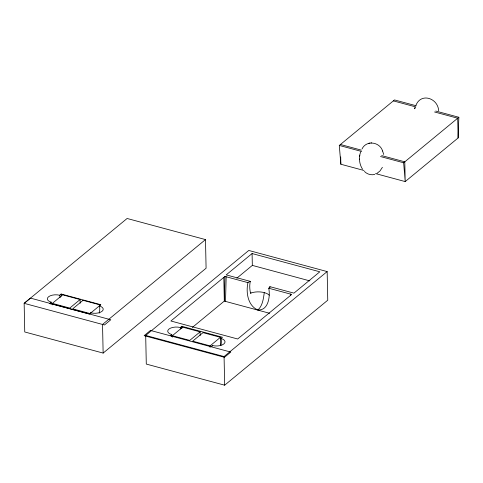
<?xml version="1.0" encoding="UTF-8"?>
<svg xmlns="http://www.w3.org/2000/svg" width="483" height="483" viewBox="0 0 483 483"><rect width="100%" height="100%" fill="white"/><g stroke="black" fill="none" stroke-linecap="round" stroke-linejoin="round"><path stroke-width="0.72" d="M362.528 169.177C359.213 164.16 358.621 157.561 360.626 151.94M250.52 293.217L250.55 293.205A29.27 21.934 50.5 0 1 250.285 281.378A11.308 5.434 -1.2 0 0 247.948 282.627L224.963 276.439L224.311 301.084L192.331 327.444M225.519 301.41L226.171 276.765M290.482 295.59L290.518 294.099M375.563 173.59L405.207 181.578L458.113 137.957L458.85 117.266L435.714 111.03M264.273 292.601C263.476 298.385 262.734 304.924 258.556 309.361A7.68 3.502 -74.9 0 1 257.699 309.905C247.755 305.57 245.817 292.191 247.948 282.627M359.624 156.178L359.678 155.78M359.708 155.58L359.775 155.158M414.8 108.367L414.686 108.784L415.151 107.208M414.843 108.21L414.963 107.775M382.403 167.323L380.055 170.885L377 173.403M415.948 105.264C421.158 92.253 438.172 98.363 438.636 110.8M362.027 148.963C366.277 139.895 379.831 141.821 382.596 151.022M52.375 304.858L52.345 303.378L62.699 294.841L80.118 299.538L80.19 303.239M80.118 299.538L69.763 308.069L52.345 303.378M363.995 170.475L340.853 164.244L339.289 145.443L394.502 99.933L416.189 105.771M145.691 335.444L248.769 250.46L327.154 271.573L327.752 300.203L224.667 385.186L146.289 364.073L145.691 335.444L224.07 356.557L327.154 271.573M257.699 309.905C268.463 311.028 270.426 296.151 268.747 288.23A11.308 5.434 -1.2 0 0 269.876 286.648L293.942 293.133L319.818 271.796L252.084 253.551L226.201 274.887L250.272 281.366M224.963 276.439L170.904 321.002L237.672 338.994L291.732 294.425L268.747 288.23M236.803 278.196L252.331 265.396L252.084 253.551M170.306 335.782L171.797 334.562A8.35 4.009 -1.2 0 1 168.881 329.11A8.35 4.009 -1.2 0 1 180.322 327.528L181.813 326.303L222.452 337.249L220.966 338.474A9.008 4.106 -74.9 0 1 220.84 345.568M172.365 337.182L172.334 335.703L182.689 327.166L200.107 331.857L200.179 335.564M380.501 156.546L403.643 162.783L458.85 117.266M200.107 331.857L189.753 340.394L172.334 335.703M210.075 345.87L220.423 337.333L203.005 332.642L192.657 341.173L210.075 345.87L210.105 347.349M210.95 346.734L212.435 345.508A8.35 4.009 -1.2 0 0 223.877 343.926A8.35 4.009 -1.2 0 0 220.966 338.474M59.651 295.252A8.211 3.942 -1.2 0 0 48.481 296.828A8.211 3.942 -1.2 0 0 51.258 302.165L49.767 303.396L89.433 314.077L90.901 312.863M99.341 305.908L100.808 304.701L61.142 294.02L59.675 295.228A8.984 4.093 -74.9 0 1 60.103 297.727M205.492 239.592L102.535 324.449L103.139 353.079L24.748 331.972L24.15 303.336L30.483 298.12L110.8 319.752L104.473 324.968L24.15 303.336L127.107 218.479L205.492 239.592L206.09 268.222L103.139 353.079M250.55 293.205L251.051 293.012M374.856 174.339C371.173 175.54 367.044 174.158 364.393 171.441M369.247 143.185L369.628 143.083M368.777 143.312L369.163 143.209M371.632 142.853L370.962 142.883M393.349 100.881L415.766 106.918M434.561 111.978L457.697 118.214L458.113 137.957M340.443 144.495L361.411 150.147M381.655 155.598L404.79 161.829L405.207 181.578L403.643 162.783M339.289 145.443L361.707 151.481M252.331 265.396L309.869 280.901M269.623 313.286L224.311 301.084L223.81 277.387M382.584 150.992L383.744 154.5M359.473 159.016L359.491 159.336M340.702 156.933L340.853 164.244M224.07 356.557L224.667 385.186M220.423 337.333L220.598 345.478M181.813 326.303L181.856 328.494M61.142 294.02L61.19 296.212M99.353 305.884A8.984 4.093 -74.9 0 1 99.22 313.147M90.798 313.382A8.984 4.093 -74.9 0 1 90.882 312.869M99.317 305.932A8.211 3.942 -1.2 0 1 102.094 311.263A8.211 3.942 -1.2 0 1 90.925 312.845M50.957 304.266A8.984 4.093 -74.9 0 1 51.222 302.183M212.333 346.16A9.008 4.106 -74.9 0 1 212.435 345.508M180.322 327.528A9.008 4.106 -74.9 0 1 180.636 329.014M171.55 336.5A9.008 4.106 -74.9 0 1 171.797 334.562M251.003 292.982A12.238 5.874 -1.2 0 1 264.249 292.62A12.238 5.874 -1.2 0 1 269.272 295.204M269.858 286.648A29.27 21.934 50.5 0 1 270.033 287.439M83.016 300.317L72.667 308.854L90.086 313.545L100.434 305.008L83.016 300.317M150.473 330.438L144.145 335.655L224.462 357.293L230.789 352.077L150.473 330.438"/></g></svg>
